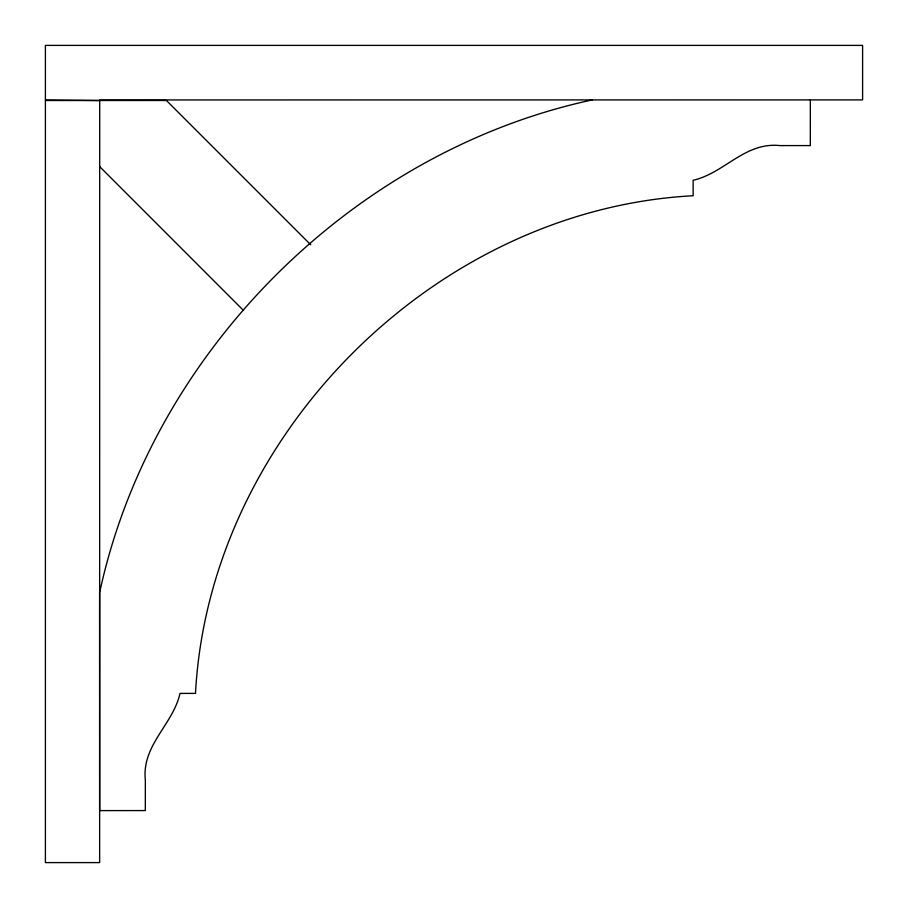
<?xml version="1.0" encoding="UTF-8"?>
<svg xmlns="http://www.w3.org/2000/svg" width="908" height="908" viewBox="0 0 908 908"><rect width="100%" height="100%" fill="white"/><g stroke="black" fill="none" stroke-linecap="round" stroke-linejoin="round"><path stroke-width="1.36" d="M810.345 99.903L810.322 145.586L779.995 145.598C744.855 141.796 724.584 173.122 693.145 180.272L693.145 195.742C435.329 209.43 209.169 435.579 195.492 693.394L180.022 693.406C172.872 724.845 141.535 745.116 145.348 780.256L145.325 810.572L99.642 810.606L99.619 592.674C151.148 352.826 352.565 151.409 592.413 99.869M310.74 244.785L166.425 100.493L45.4 100.516L45.4 862.6L99.642 862.6L99.698 99.948L862.6 99.903L862.6 45.4L45.4 45.4L45.4 99.948L99.698 100.516M99.698 166.607L243.548 310.502"/></g></svg>
